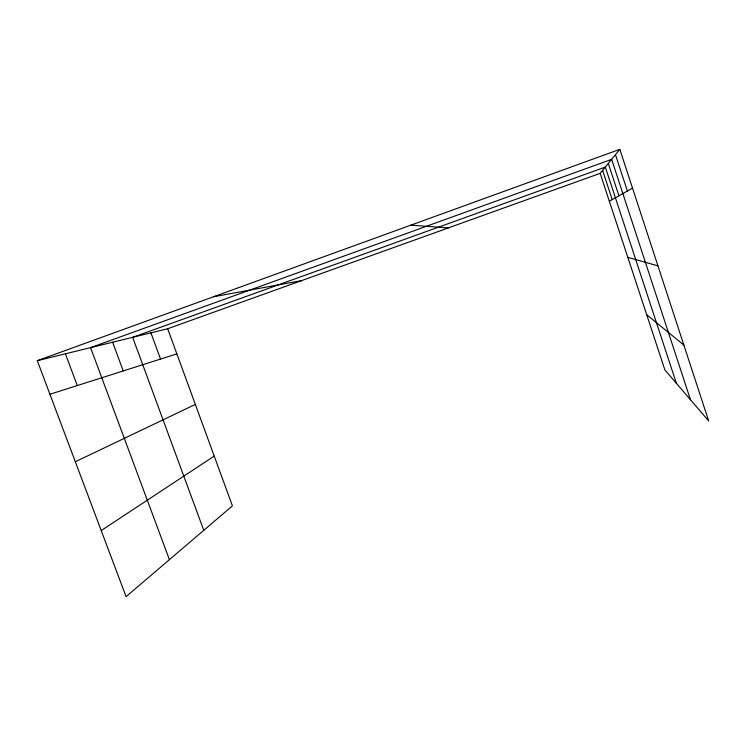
<?xml version="1.0" encoding="UTF-8"?>
<svg xmlns="http://www.w3.org/2000/svg" width="746" height="746" viewBox="0 0 746 746"><rect width="100%" height="100%" fill="white"/><g stroke="black" fill="none" stroke-linecap="round" stroke-linejoin="round"><path stroke-width="1.12" d="M600.166 173.352L619.833 149.349L708.7 421.005L664.845 369.839L600.166 173.352L167.673 328.744L37.3 360.682L126.083 596.651L232.416 505.872L167.673 328.744M101.214 530.555L214.223 456.095M609.342 201.252L632.515 188.104M75.327 461.746L195.331 404.416M37.3 360.682L619.833 149.349M49.935 394.27L176.849 353.865M213.496 296.759L301.608 280.627M410.85 225.161L448.374 227.894M627.815 257.361L657.953 265.865M646.679 314.681L683.849 345.044M65.396 353.8L77.276 385.57M169.417 559.649L90.574 347.627L611.636 159.355L690.479 399.744M112.627 342.228L123.249 370.93M203.77 530.331L132.657 337.323L605.314 167.067L676.38 383.295M150.934 332.847L160.549 359.059M608.307 163.421L618.938 195.806M602.609 170.368L612.233 199.611M615.478 154.664L627.386 191.013"/></g></svg>
